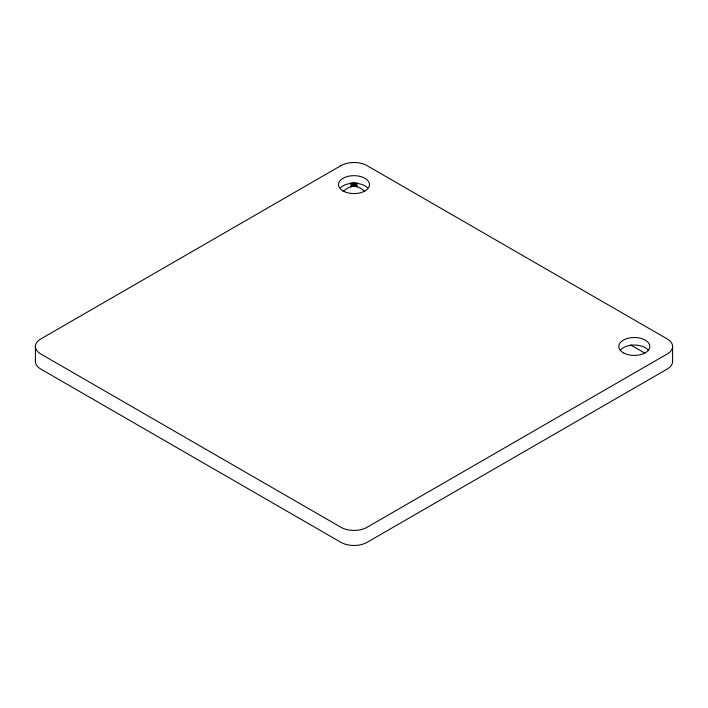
<?xml version="1.0" encoding="UTF-8"?>
<svg xmlns="http://www.w3.org/2000/svg" width="708" height="708" viewBox="0 0 708 708"><rect width="100%" height="100%" fill="white"/><g stroke="black" fill="none" stroke-linecap="round" stroke-linejoin="round"><path stroke-width="1.06" d="M343.327 191.39C350.681 184.611 357.319 184.611 364.673 191.39M630.527 344.885L644.873 353.168M672.6 346.469L672.6 361.531M357.018 182.673L357.018 186.974M356.142 183.319L356.142 186.54M355.655 183.142L355.655 186.372M355.124 183.018L355.124 186.248M354.566 182.938L354.566 186.169M354 182.912L354 186.142M353.434 182.938L353.434 186.169M352.876 183.018L352.876 186.248M352.345 183.142L352.345 186.372M351.858 183.319L351.858 186.54M350.982 182.673L350.982 186.974M35.4 346.469L35.4 361.531M35.63 359.868A18.452 10.655 0 0 0 40.807 369.072L340.946 542.355A18.452 10.655 0 0 0 367.054 542.355L667.193 369.072A18.452 10.655 0 0 0 672.37 359.868M620.624 349.787A15.505 8.947 0 0 1 635.138 345.061A15.505 8.947 0 0 1 648.687 350.655M340.575 187.691A15.505 8.947 0 0 1 367.425 187.691M340.946 165.645L40.807 338.928A18.452 10.655 0 0 0 40.807 354L340.946 527.283A18.452 10.655 0 0 0 367.054 527.283L667.193 354A18.452 10.655 0 0 0 667.193 338.928L367.054 165.645A18.452 10.655 0 0 0 340.946 165.645M343.035 190.956A15.505 8.947 0 0 0 368.974 186.947A15.505 8.947 0 0 0 349.991 175.982A15.505 8.947 0 0 0 343.035 190.956M623.73 353.009A15.505 8.947 0 0 0 649.413 348.486A15.505 8.947 0 0 0 629.793 337.902A15.505 8.947 0 0 0 623.73 353.009"/></g></svg>
